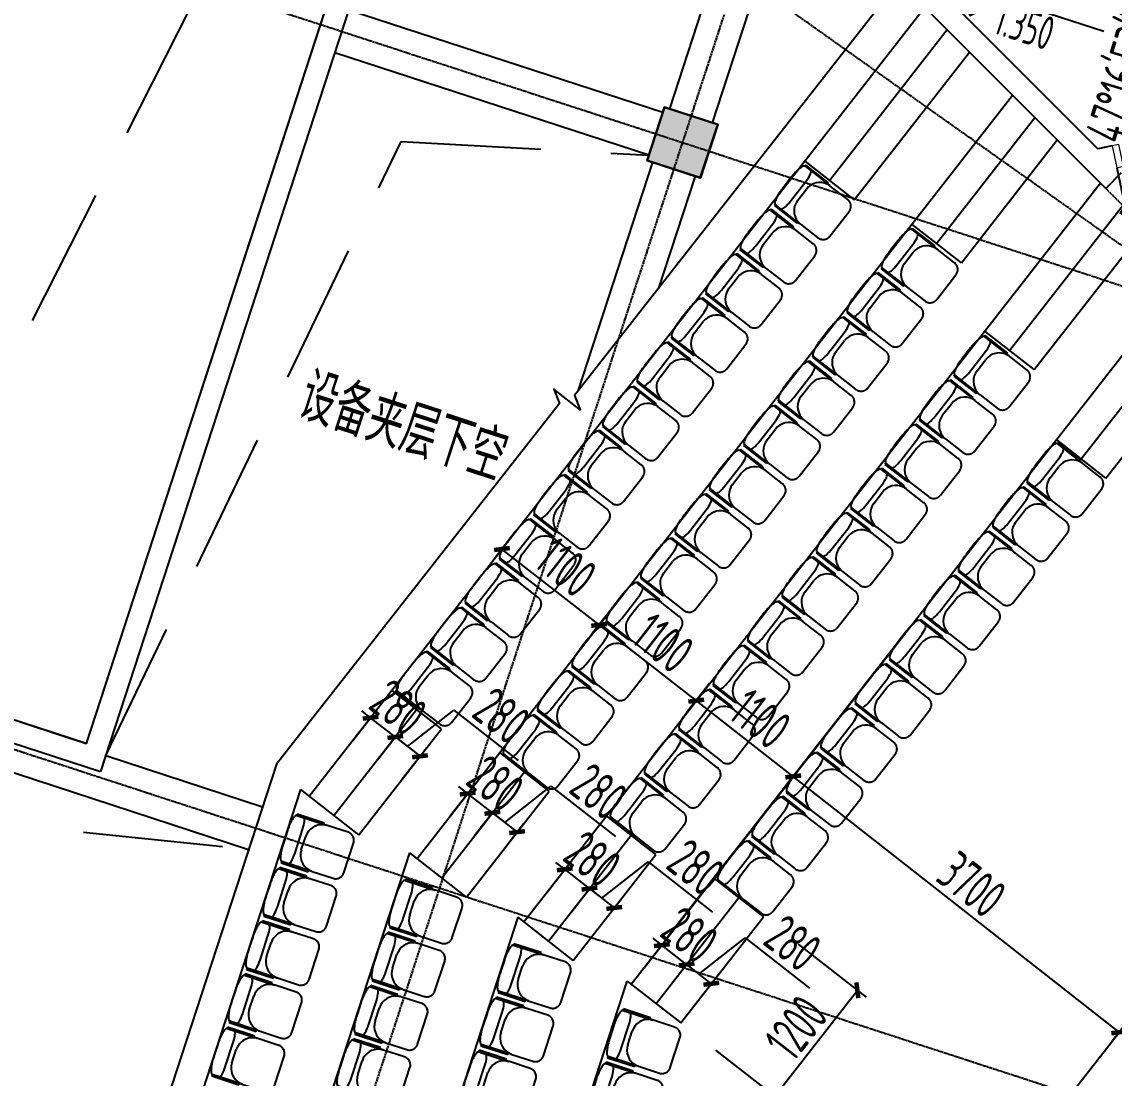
# Model space of a CAD drawing. Header units: millimetres. Extents: x 11639278 to 23698211, y -13072636 to -5537337.
# Drawn here: x 11849755 to 11859509, y -6335725 to -6326295 of the extents above; entities that cross this region are included whole.
import ezdxf
from ezdxf.enums import TextEntityAlignment as Align

# ---------------------------------------------------------------- set-up
doc = ezdxf.new("R2010")
doc.units = ezdxf.units.MM
doc.header["$LTSCALE"] = 10
for name, pattern in [('A2-RG-AXIS$0$CENTER', [2, 1.25, -0.25, 0.25, -0.25]), ('A2-RG-AXIS$0$DOTE', [2.42, 2, -0.2, 0.02, -0.2]), ('A2-RI-F1$0$HIDDEN', [0.375, 0.25, -0.125]), ('A2-RI-F1$0$HIDDEN2', [0.1875, 0.125, -0.0625])]:
    doc.linetypes.add(name, pattern=pattern)
for name, color, linetype in [('A2-RB-F1$0$$34$A-DIMS-100', 1, 'Continuous'), ('A2-RB-F1$0$A-DIMS-100', 1, 'Continuous'), ('A2-RD-F1（少）$0$A-FURN-FIXT', 9, 'Continuous'), ('A2-RD-F1（少）$0$A-STRS', 50, 'Continuous'), ('A2-RG-AXIS$0$A-GRID', 1, 'A2-RG-AXIS$0$CENTER'), ('A2-RI-F1$0$$0$A-STRS', 50, 'Continuous'), ('A2-RI-F1$0$A-BEAM-PLAN-C', 2, 'Continuous'), ('A2-RI-F1$0$A-SYMB', 4, 'Continuous'), ('A2-RI-F1$0$A-SYMB-AREA', 4, 'Continuous'), ('A2-RI-F1$0$A-SYMB-NAME', 4, 'Continuous'), ('A2-RI-F1$0$A-SYMB-VOID', 35, 'Continuous'), ('A2-RI-F1$0$A-WALL', 7, 'Continuous'), ('A2-RI-F1$0$an-flor-abov', 2, 'A2-RI-F1$0$HIDDEN2'), ('A2-RI-F1$0$an-flor-strs-trds', 1, 'Continuous'), ('A2-RS-F1$0$A-HATH-GRAY', 8, 'Continuous'), ('A2-RS-F1$0$A-WALL-CONC', 6, 'Continuous')]:
    doc.layers.add(name, color=color, linetype=linetype)
doc.layers.add('A2-RI-F1$0$A-GLAZ-CWMG', color=3, linetype='Continuous', lineweight=5)
doc.layers.add('A2-RI-F1$0$A-X-AREA', color=6, linetype='Continuous', plot=False)
doc.styles.add('A2-RB-F1$0$$0$XD2008', font='hzs.shx', dxfattribs={"width": 0.7, "bigfont": 'hztxt.shx'})
doc.styles.add('A2-RB-F1$0$XD2008', font='hzs.shx', dxfattribs={"width": 0.7, "bigfont": 'hztxt.shx'})
doc.styles.add('A2-RI-F1$0$ECADI', font='hzs.shx', dxfattribs={"width": 0.7, "bigfont": 'hztxt.shx'})
doc.styles.add('A2-RI-F1$0$XD2008', font='hzs.shx', dxfattribs={"width": 0.7, "bigfont": 'hztxt.shx'})
doc.dimstyles.new('A2-RB-F1$0$$0$XD100$0', dxfattribs={"dimscale": 100, "dimtxt": 3.5, "dimasz": 1, "dimexe": 1, "dimexo": 2, "dimgap": 0.5, "dimtad": 1, "dimdec": 0, "dimdsep": 46, "dimtxsty": 'A2-RB-F1$0$$0$XD2008', "dimblk1": 'A2-RB-F1$0$$20$_ArchTick', "dimblk2": 'A2-RB-F1$0$$20$_ArchTick', "dimsah": 1, "dimcen": 2.5, "dimclrt": 4, "dimaunit": 1, "dimadec": 0, "dimazin": 0, "dimtfac": 1, "dimtdec": 0, "dimtix": 1, "dimtmove": 2, "dimatfit": 3, "dimfxl": 0, "dimtolj": 1, "dimtzin": 0, "dimarcsym": 0})
doc.dimstyles.new('A2-RB-F1$0$XD100$0', dxfattribs={"dimscale": 100, "dimtxt": 3.5, "dimasz": 1, "dimexe": 1, "dimexo": 2, "dimgap": 0.5, "dimtad": 1, "dimdec": 0, "dimdsep": 46, "dimtxsty": 'A2-RB-F1$0$XD2008', "dimblk1": 'A2-RB-F1$0$_ArchTick', "dimblk2": 'A2-RB-F1$0$_ArchTick', "dimsah": 1, "dimcen": 2.5, "dimclrt": 4, "dimaunit": 1, "dimadec": 0, "dimazin": 0, "dimtfac": 1, "dimtdec": 0, "dimtix": 1, "dimtmove": 1, "dimatfit": 3, "dimfxl": 0, "dimtolj": 1, "dimtzin": 0, "dimarcsym": 0})

# ---------------------------------------------------------------- blocks, each defined once
blk = doc.blocks.new('A2-RG-AXIS')
at = {"layer": 'A2-RG-AXIS$0$A-GRID', "linetype": 'A2-RG-AXIS$0$DOTE'}
for p, q in [((11859362.3, -6315993.2), (11846201.5, -6356370.4)), ((11875313.6, -6339447.6), (11845488.2, -6318303.1)), ((11840967.2, -6322585.1), (11878927.9, -6334958.1)), ((11838798, -6329240.5), (11876758.7, -6341613.5))]:
    blk.add_line(p, q, dxfattribs=at)
blk = doc.blocks.new('A2-RB-F1$0$_ArchTick')
at = {"color": 0, "linetype": 'ByBlock', "const_width": 0.4}
blk.add_lwpolyline([(-0.5, -0.5), (0.5, 0.5)], dxfattribs=at)
blk = doc.blocks.new('*D1282')
at = {"layer": 'A2-RB-F1$0$A-DIMS-100', "color": 0, "lineweight": -2, "transparency": 16777216}
for p, q in [((11858736.3, -6324690.6), (11858439.7, -6325108.8)), ((11858497.6, -6325027.3), (11860985.5, -6326791.5)), ((11861224.3, -6326454.8), (11860927.7, -6326873.1))]:
    blk.add_line(p, q, dxfattribs=at)
at = {"layer": 'Defpoints', "color": 0, "transparency": 16777216}
for p in [(11858852, -6324527.5), (11861339.9, -6326291.7), (11860985.5, -6326791.5)]:
    blk.add_point(p, dxfattribs=at)
at = {"layer": 'A2-RB-F1$0$A-DIMS-100', "color": 0, "lineweight": -2, "transparency": 16777216, "xscale": 100, "yscale": 100, "zscale": 100}
for p, rotation in [((11858497.6, -6325027.3), 144.6591778155068), ((11860985.5, -6326791.5), 324.6591778155068)]:
    blk.add_blockref('A2-RB-F1$0$_ArchTick', p, dxfattribs=dict(at, rotation=rotation))
at = {"layer": 'A2-RB-F1$0$A-DIMS-100', "color": 4, "transparency": 16777216, "insert": (11859871.7, -6325725.9), "char_height": 350, "attachment_point": 5, "rotation": 324.65918, "style": 'A2-RB-F1$0$XD2008'}
blk.add_mtext('\\A1;3050', dxfattribs=at)
blk = doc.blocks.new('*D1345')
at = {"layer": 'A2-RB-F1$0$A-DIMS-100', "color": 0, "lineweight": -2, "transparency": 16777216}
for p, q in [((11852710.7, -6332709.8), (11852930.4, -6332428.2)), ((11852868.9, -6332507), (11852790.1, -6332445.5)), ((11853089.6, -6332679.3), (11852868.9, -6332507)), ((11852931.4, -6332882.1), (11853151.2, -6332600.5)), ((11853089.6, -6332679.3), (11853168.5, -6332740.8))]:
    blk.add_line(p, q, dxfattribs=at)
at = {"layer": 'Defpoints', "color": 0, "transparency": 16777216}
for p in [(11852868.9, -6332507), (11852587.6, -6332867.4), (11852808.3, -6333039.7)]:
    blk.add_point(p, dxfattribs=at)
at = {"layer": 'A2-RB-F1$0$A-DIMS-100', "color": 0, "lineweight": -2, "transparency": 16777216, "xscale": 100, "yscale": 100, "zscale": 100}
for p, rotation in [((11852868.9, -6332507), 322.0271681653163), ((11853089.6, -6332679.3), 142.0271681653163)]:
    blk.add_blockref('A2-RB-F1$0$_ArchTick', p, dxfattribs=dict(at, rotation=rotation))
at = {"layer": 'A2-RB-F1$0$A-DIMS-100', "color": 4, "transparency": 16777216, "insert": (11853117.7, -6332415.8), "char_height": 350, "attachment_point": 5, "rotation": 322.02717, "style": 'A2-RB-F1$0$XD2008'}
blk.add_mtext('\\A1;280', dxfattribs=at)
blk = doc.blocks.new('A2-RB-F1$0$$20$_ArchTick')
at = {"color": 0, "linetype": 'ByBlock', "const_width": 0.4}
blk.add_lwpolyline([(-0.5, -0.5), (0.5, 0.5)], dxfattribs=at)
blk = doc.blocks.new('*D857')
at = {"layer": 'A2-RB-F1$0$$34$A-DIMS-100', "color": 0, "lineweight": -2, "transparency": 16777216}
blk.add_arc((11853995.6, -6322370.9), 5110.4, 314.98435, 324.65918, dxfattribs=at)
at = {"layer": 'Defpoints', "color": 0, "transparency": 16777216}
for p in [(11846414.4, -6316995.1), (11856870.4, -6325247.3), (11857805.8, -6325776.6), (11858583, -6326960.9), (11876238.1, -6338143.4)]:
    blk.add_point(p, dxfattribs=at)
at = {"layer": 'A2-RB-F1$0$$34$A-DIMS-100', "color": 0, "lineweight": -2, "transparency": 16777216, "xscale": 100, "yscale": 100, "zscale": 100}
for p, rotation in [((11858164.2, -6325327), 54.65917628221432), ((11857608.2, -6325985.5), 224.984351834306)]:
    blk.add_blockref('A2-RB-F1$0$$20$_ArchTick', p, dxfattribs=dict(at, rotation=rotation))
at = {"layer": 'A2-RB-F1$0$$34$A-DIMS-100', "color": 4, "transparency": 16777216, "insert": (11857702.7, -6325501.3), "char_height": 350, "attachment_point": 5, "rotation": 49.82176, "style": 'A2-RB-F1$0$$0$XD2008'}
blk.add_mtext('\\A1;9°40\'29"', dxfattribs=at)
blk = doc.blocks.new('*D1125')
at = {"layer": 'A2-RB-F1$0$A-DIMS-100', "color": 0, "lineweight": -2, "transparency": 16777216}
for p, q in [((11853200, -6332765.4), (11853612.8, -6332441)), ((11853612.8, -6332441), (11854188.3, -6332890.1)), ((11852931.4, -6332882.1), (11853151.2, -6332600.5)), ((11853089.6, -6332679.3), (11853310.4, -6332851.6)), ((11853152.1, -6333054.3), (11853371.9, -6332772.8))]:
    blk.add_line(p, q, dxfattribs=at)
at = {"layer": 'Defpoints', "color": 0, "transparency": 16777216}
for p in [(11853310.4, -6332851.6), (11852808.3, -6333039.7), (11853029, -6333212)]:
    blk.add_point(p, dxfattribs=at)
at = {"layer": 'A2-RB-F1$0$A-DIMS-100', "color": 0, "lineweight": -2, "transparency": 16777216, "xscale": 100, "yscale": 100, "zscale": 100}
for p, rotation in [((11853089.6, -6332679.3), 142.0271681662836), ((11853310.4, -6332851.6), 322.0271681662836)]:
    blk.add_blockref('A2-RB-F1$0$_ArchTick', p, dxfattribs=dict(at, rotation=rotation))
at = {"layer": 'A2-RB-F1$0$A-DIMS-100', "color": 4, "transparency": 16777216, "insert": (11854039, -6332488.2), "char_height": 350, "attachment_point": 5, "rotation": 322.02717, "style": 'A2-RB-F1$0$XD2008'}
blk.add_mtext('\\A1;280', dxfattribs=at)
blk = doc.blocks.new('*D1126')
at = {"layer": 'A2-RB-F1$0$A-DIMS-100', "color": 0, "lineweight": -2, "transparency": 16777216}
for p, q in [((11853577.8, -6333386.6), (11853797.6, -6333105)), ((11853736, -6333183.8), (11853657.2, -6333122.3)), ((11853956.8, -6333356.1), (11853736, -6333183.8)), ((11853798.5, -6333558.9), (11854018.3, -6333277.3)), ((11853956.8, -6333356.1), (11854035.6, -6333417.7))]:
    blk.add_line(p, q, dxfattribs=at)
at = {"layer": 'Defpoints', "color": 0, "transparency": 16777216}
for p in [(11853736, -6333183.8), (11853454.7, -6333544.3), (11853675.5, -6333716.5)]:
    blk.add_point(p, dxfattribs=at)
at = {"layer": 'A2-RB-F1$0$A-DIMS-100', "color": 0, "lineweight": -2, "transparency": 16777216, "xscale": 100, "yscale": 100, "zscale": 100}
for p, rotation in [((11853736, -6333183.8), 322.0271681654482), ((11853956.8, -6333356.1), 142.0271681654481)]:
    blk.add_blockref('A2-RB-F1$0$_ArchTick', p, dxfattribs=dict(at, rotation=rotation))
at = {"layer": 'A2-RB-F1$0$A-DIMS-100', "color": 4, "transparency": 16777216, "insert": (11853984.8, -6333092.6), "char_height": 350, "attachment_point": 5, "rotation": 322.02717, "style": 'A2-RB-F1$0$XD2008'}
blk.add_mtext('\\A1;280', dxfattribs=at)
blk = doc.blocks.new('*D1127')
at = {"layer": 'A2-RB-F1$0$A-DIMS-100', "color": 0, "lineweight": -2, "transparency": 16777216}
for p, q in [((11854067.1, -6333442.3), (11854479.9, -6333117.8)), ((11854479.9, -6333117.8), (11855055.4, -6333567)), ((11853798.5, -6333558.9), (11854018.3, -6333277.3)), ((11853956.8, -6333356.1), (11854177.5, -6333528.4)), ((11854019.2, -6333731.2), (11854239, -6333449.6))]:
    blk.add_line(p, q, dxfattribs=at)
at = {"layer": 'Defpoints', "color": 0, "transparency": 16777216}
for p in [(11854177.5, -6333528.4), (11853675.5, -6333716.5), (11853896.2, -6333888.8)]:
    blk.add_point(p, dxfattribs=at)
at = {"layer": 'A2-RB-F1$0$A-DIMS-100', "color": 0, "lineweight": -2, "transparency": 16777216, "xscale": 100, "yscale": 100, "zscale": 100}
for p, rotation in [((11853956.8, -6333356.1), 142.0271681662177), ((11854177.5, -6333528.4), 322.0271681662177)]:
    blk.add_blockref('A2-RB-F1$0$_ArchTick', p, dxfattribs=dict(at, rotation=rotation))
at = {"layer": 'A2-RB-F1$0$A-DIMS-100', "color": 4, "transparency": 16777216, "insert": (11854906.1, -6333165), "char_height": 350, "attachment_point": 5, "rotation": 322.02717, "style": 'A2-RB-F1$0$XD2008'}
blk.add_mtext('\\A1;280', dxfattribs=at)
blk = doc.blocks.new('*D1128')
at = {"layer": 'A2-RB-F1$0$A-DIMS-100', "color": 0, "lineweight": -2, "transparency": 16777216}
for p, q in [((11854444.9, -6334063.4), (11854664.7, -6333781.8)), ((11854603.2, -6333860.7), (11854524.3, -6333799.1)), ((11854823.9, -6334032.9), (11854603.2, -6333860.7)), ((11854665.6, -6334235.7), (11854885.4, -6333954.1)), ((11854823.9, -6334032.9), (11854902.7, -6334094.5))]:
    blk.add_line(p, q, dxfattribs=at)
at = {"layer": 'Defpoints', "color": 0, "transparency": 16777216}
for p in [(11854603.2, -6333860.7), (11854321.9, -6334221.1), (11854542.6, -6334393.4)]:
    blk.add_point(p, dxfattribs=at)
at = {"layer": 'A2-RB-F1$0$A-DIMS-100', "color": 0, "lineweight": -2, "transparency": 16777216, "xscale": 100, "yscale": 100, "zscale": 100}
for p, rotation in [((11854603.2, -6333860.7), 322.0271681653639), ((11854823.9, -6334032.9), 142.0271681653639)]:
    blk.add_blockref('A2-RB-F1$0$_ArchTick', p, dxfattribs=dict(at, rotation=rotation))
at = {"layer": 'A2-RB-F1$0$A-DIMS-100', "color": 4, "transparency": 16777216, "insert": (11854852, -6333769.4), "char_height": 350, "attachment_point": 5, "rotation": 322.02717, "style": 'A2-RB-F1$0$XD2008'}
blk.add_mtext('\\A1;280', dxfattribs=at)
blk = doc.blocks.new('*D1129')
at = {"layer": 'A2-RB-F1$0$A-DIMS-100', "color": 0, "lineweight": -2, "transparency": 16777216}
for p, q in [((11854934.3, -6334119.1), (11855347.1, -6333794.6)), ((11855347.1, -6333794.6), (11855922.5, -6334243.8)), ((11854665.6, -6334235.7), (11854885.4, -6333954.1)), ((11854823.9, -6334032.9), (11855044.6, -6334205.2)), ((11854886.4, -6334408), (11855106.2, -6334126.4))]:
    blk.add_line(p, q, dxfattribs=at)
at = {"layer": 'Defpoints', "color": 0, "transparency": 16777216}
for p in [(11855044.6, -6334205.2), (11854542.6, -6334393.4), (11854763.3, -6334565.6)]:
    blk.add_point(p, dxfattribs=at)
at = {"layer": 'A2-RB-F1$0$A-DIMS-100', "color": 0, "lineweight": -2, "transparency": 16777216, "xscale": 100, "yscale": 100, "zscale": 100}
for p, rotation in [((11854823.9, -6334032.9), 142.0271681664522), ((11855044.6, -6334205.2), 322.0271681664522)]:
    blk.add_blockref('A2-RB-F1$0$_ArchTick', p, dxfattribs=dict(at, rotation=rotation))
at = {"layer": 'A2-RB-F1$0$A-DIMS-100', "color": 4, "transparency": 16777216, "insert": (11855773.2, -6333841.8), "char_height": 350, "attachment_point": 5, "rotation": 322.02717, "style": 'A2-RB-F1$0$XD2008'}
blk.add_mtext('\\A1;280', dxfattribs=at)
blk = doc.blocks.new('*D1130')
at = {"layer": 'A2-RB-F1$0$A-DIMS-100', "color": 0, "lineweight": -2, "transparency": 16777216}
for p, q in [((11855312.1, -6334740.2), (11855531.8, -6334458.6)), ((11855470.3, -6334537.5), (11855391.5, -6334475.9)), ((11855691, -6334709.8), (11855470.3, -6334537.5)), ((11855532.8, -6334912.5), (11855752.6, -6334630.9)), ((11855691, -6334709.8), (11855769.9, -6334771.3))]:
    blk.add_line(p, q, dxfattribs=at)
at = {"layer": 'Defpoints', "color": 0, "transparency": 16777216}
for p in [(11855470.3, -6334537.5), (11855189, -6334897.9), (11855409.7, -6335070.2)]:
    blk.add_point(p, dxfattribs=at)
at = {"layer": 'A2-RB-F1$0$A-DIMS-100', "color": 0, "lineweight": -2, "transparency": 16777216, "xscale": 100, "yscale": 100, "zscale": 100}
for p, rotation in [((11855470.3, -6334537.5), 322.0271681656827), ((11855691, -6334709.8), 142.0271681656827)]:
    blk.add_blockref('A2-RB-F1$0$_ArchTick', p, dxfattribs=dict(at, rotation=rotation))
at = {"layer": 'A2-RB-F1$0$A-DIMS-100', "color": 4, "transparency": 16777216, "insert": (11855719.1, -6334446.2), "char_height": 350, "attachment_point": 5, "rotation": 322.02717, "style": 'A2-RB-F1$0$XD2008'}
blk.add_mtext('\\A1;280', dxfattribs=at)
blk = doc.blocks.new('*D1131')
at = {"layer": 'A2-RB-F1$0$A-DIMS-100', "color": 0, "lineweight": -2, "transparency": 16777216}
for p, q in [((11855801.4, -6334795.9), (11856214.2, -6334471.4)), ((11856214.2, -6334471.4), (11856789.7, -6334920.6)), ((11855532.8, -6334912.5), (11855752.6, -6334630.9)), ((11855691, -6334709.8), (11855911.8, -6334882)), ((11855753.5, -6335084.8), (11855973.3, -6334803.2))]:
    blk.add_line(p, q, dxfattribs=at)
at = {"layer": 'Defpoints', "color": 0, "transparency": 16777216}
for p in [(11855911.8, -6334882), (11855409.7, -6335070.2), (11855630.4, -6335242.5)]:
    blk.add_point(p, dxfattribs=at)
at = {"layer": 'A2-RB-F1$0$A-DIMS-100', "color": 0, "lineweight": -2, "transparency": 16777216, "xscale": 100, "yscale": 100, "zscale": 100}
for p, rotation in [((11855691, -6334709.8), 142.0271681611025), ((11855911.8, -6334882), 322.0271681611025)]:
    blk.add_blockref('A2-RB-F1$0$_ArchTick', p, dxfattribs=dict(at, rotation=rotation))
at = {"layer": 'A2-RB-F1$0$A-DIMS-100', "color": 4, "transparency": 16777216, "insert": (11856640.4, -6334518.6), "char_height": 350, "attachment_point": 5, "rotation": 322.02717, "style": 'A2-RB-F1$0$XD2008'}
blk.add_mtext('\\A1;280', dxfattribs=at)
blk = doc.blocks.new('*D1061')
at = {"layer": 'A2-RB-F1$0$A-DIMS-100', "color": 0, "lineweight": -2, "transparency": 16777216}
for p, q in [((11856741, -6332906.2), (11856581.3, -6333109.7)), ((11859553.8, -6335315.3), (11856643, -6333031.1)), ((11859651.8, -6335190.4), (11859492.1, -6335393.9))]:
    blk.add_line(p, q, dxfattribs=at)
at = {"layer": 'Defpoints', "color": 0, "transparency": 16777216}
for p in [(11856864.5, -6332748.9), (11856643, -6333031.1), (11859775.2, -6335033.1)]:
    blk.add_point(p, dxfattribs=at)
at = {"layer": 'A2-RB-F1$0$A-DIMS-100', "color": 0, "lineweight": -2, "transparency": 16777216, "xscale": 100, "yscale": 100, "zscale": 100}
for p, rotation in [((11856643, -6333031.1), 141.8770456230546), ((11859553.8, -6335315.3), 321.8770456230546)]:
    blk.add_blockref('A2-RB-F1$0$_ArchTick', p, dxfattribs=dict(at, rotation=rotation))
at = {"layer": 'A2-RB-F1$0$A-DIMS-100', "color": 4, "transparency": 16777216, "insert": (11858237.3, -6333996.1), "char_height": 350, "attachment_point": 5, "rotation": 321.87705, "style": 'A2-RB-F1$0$XD2008'}
blk.add_mtext('\\A1;3700', dxfattribs=at)
blk = doc.blocks.new('*D1062')
at = {"layer": 'A2-RB-F1$0$A-DIMS-100', "color": 0, "lineweight": -2, "transparency": 16777216}
for p, q in [((11855895.4, -6332202.7), (11855715.2, -6332433.7)), ((11856643.8, -6333031.7), (11855776.7, -6332354.8)), ((11856762.6, -6332879.5), (11856582.3, -6333110.5))]:
    blk.add_line(p, q, dxfattribs=at)
at = {"layer": 'Defpoints', "color": 0, "transparency": 16777216}
for p in [(11856018.5, -6332045), (11855776.7, -6332354.8), (11856885.6, -6332721.8)]:
    blk.add_point(p, dxfattribs=at)
at = {"layer": 'A2-RB-F1$0$A-DIMS-100', "color": 0, "lineweight": -2, "transparency": 16777216, "xscale": 100, "yscale": 100, "zscale": 100}
for p, rotation in [((11855776.7, -6332354.8), 142.027168165362), ((11856643.8, -6333031.7), 322.027168165362)]:
    blk.add_blockref('A2-RB-F1$0$_ArchTick', p, dxfattribs=dict(at, rotation=rotation))
at = {"layer": 'A2-RB-F1$0$A-DIMS-100', "color": 4, "transparency": 16777216, "insert": (11856348.7, -6332515.9), "char_height": 350, "attachment_point": 5, "rotation": 322.02717, "style": 'A2-RB-F1$0$XD2008'}
blk.add_mtext('\\A1;1100', dxfattribs=at)
blk = doc.blocks.new('*D1063')
at = {"layer": 'A2-RB-F1$0$A-DIMS-100', "color": 0, "lineweight": -2, "transparency": 16777216}
for p, q in [((11855028.3, -6331525.9), (11854848, -6331756.9)), ((11855776.7, -6332354.8), (11854909.6, -6331678)), ((11855895.4, -6332202.7), (11855715.2, -6332433.7))]:
    blk.add_line(p, q, dxfattribs=at)
at = {"layer": 'Defpoints', "color": 0, "transparency": 16777216}
for p in [(11855151.4, -6331368.2), (11854909.6, -6331678), (11856018.5, -6332045)]:
    blk.add_point(p, dxfattribs=at)
at = {"layer": 'A2-RB-F1$0$A-DIMS-100', "color": 0, "lineweight": -2, "transparency": 16777216, "xscale": 100, "yscale": 100, "zscale": 100}
for p, rotation in [((11854909.6, -6331678), 142.027168165529), ((11855776.7, -6332354.8), 322.027168165529)]:
    blk.add_blockref('A2-RB-F1$0$_ArchTick', p, dxfattribs=dict(at, rotation=rotation))
at = {"layer": 'A2-RB-F1$0$A-DIMS-100', "color": 4, "transparency": 16777216, "insert": (11855481.6, -6331839.1), "char_height": 350, "attachment_point": 5, "rotation": 322.02717, "style": 'A2-RB-F1$0$XD2008'}
blk.add_mtext('\\A1;1100', dxfattribs=at)
blk = doc.blocks.new('*D1064')
at = {"layer": 'A2-RB-F1$0$A-DIMS-100', "color": 0, "lineweight": -2, "transparency": 16777216}
for p, q in [((11854161.2, -6330849.1), (11853980.9, -6331080)), ((11854909.6, -6331678), (11854042.4, -6331001.2)), ((11855028.3, -6331525.9), (11854848, -6331756.9))]:
    blk.add_line(p, q, dxfattribs=at)
at = {"layer": 'Defpoints', "color": 0, "transparency": 16777216}
for p in [(11854284.2, -6330691.4), (11854042.4, -6331001.2), (11855151.4, -6331368.2)]:
    blk.add_point(p, dxfattribs=at)
at = {"layer": 'A2-RB-F1$0$A-DIMS-100', "color": 0, "lineweight": -2, "transparency": 16777216, "xscale": 100, "yscale": 100, "zscale": 100}
for p, rotation in [((11854042.4, -6331001.2), 142.0271681654431), ((11854909.6, -6331678), 322.0271681654431)]:
    blk.add_blockref('A2-RB-F1$0$_ArchTick', p, dxfattribs=dict(at, rotation=rotation))
at = {"layer": 'A2-RB-F1$0$A-DIMS-100', "color": 4, "transparency": 16777216, "insert": (11854614.4, -6331162.2), "char_height": 350, "attachment_point": 5, "rotation": 322.02717, "style": 'A2-RB-F1$0$XD2008'}
blk.add_mtext('\\A1;1100', dxfattribs=at)
blk = doc.blocks.new('*D693')
at = {"layer": 'A2-RB-F1$0$A-DIMS-100', "color": 0, "lineweight": -2, "transparency": 16777216}
for p, q in [((11856687.9, -6334528.4), (11857294.6, -6335001.9)), ((11856477.4, -6335886.4), (11857215.8, -6334940.4)), ((11855949.5, -6335474.3), (11856556.3, -6335947.9))]:
    blk.add_line(p, q, dxfattribs=at)
at = {"layer": 'Defpoints', "color": 0, "transparency": 16777216}
for p in [(11856530.2, -6334405.3), (11857215.8, -6334940.4), (11855791.8, -6335351.3)]:
    blk.add_point(p, dxfattribs=at)
at = {"layer": 'A2-RB-F1$0$A-DIMS-100', "color": 0, "lineweight": -2, "transparency": 16777216, "xscale": 100, "yscale": 100, "zscale": 100}
for p, rotation in [((11857215.8, -6334940.4), 52.02716816552831), ((11856477.4, -6335886.4), 232.0271681655283)]:
    blk.add_blockref('A2-RB-F1$0$_ArchTick', p, dxfattribs=dict(at, rotation=rotation))
at = {"layer": 'A2-RB-F1$0$A-DIMS-100', "color": 4, "transparency": 16777216, "insert": (11856669.2, -6335275), "char_height": 350, "attachment_point": 5, "rotation": 52.02717, "style": 'A2-RB-F1$0$XD2008'}
blk.add_mtext('\\A1;1200', dxfattribs=at)
blk = doc.blocks.new('*D784')
at = {"layer": 'A2-RB-F1$0$A-DIMS-100', "color": 0, "lineweight": -2, "transparency": 16777216}
for p, q in [((11860699.6, -6327350.5), (11860796, -6327806)), ((11859532.4, -6327597.4), (11859628.8, -6328052.9)), ((11859608.1, -6327955.1), (11860775.3, -6327708.1))]:
    blk.add_line(p, q, dxfattribs=at)
at = {"layer": 'Defpoints', "color": 0, "transparency": 16777216}
for p in [(11860658.2, -6327154.8), (11859491, -6327401.8), (11860775.3, -6327708.1)]:
    blk.add_point(p, dxfattribs=at)
at = {"layer": 'A2-RB-F1$0$A-DIMS-100', "color": 0, "lineweight": -2, "transparency": 16777216, "xscale": 100, "yscale": 100, "zscale": 100}
for p, rotation in [((11860775.3, -6327708.1), 11.94704970115374), ((11859608.1, -6327955.1), 191.9470497011538)]:
    blk.add_blockref('A2-RB-F1$0$_ArchTick', p, dxfattribs=dict(at, rotation=rotation))
at = {"layer": 'A2-RB-F1$0$A-DIMS-100', "color": 4, "transparency": 16777216, "insert": (11860145.1, -6327611.5), "char_height": 350, "attachment_point": 5, "rotation": 11.94705, "style": 'A2-RB-F1$0$XD2008'}
blk.add_mtext('\\A1;1200', dxfattribs=at)
blk = doc.blocks.new('*D806')
at = {"layer": 'A2-RB-F1$0$$34$A-DIMS-100', "color": 0, "lineweight": -2, "transparency": 16777216}
blk.add_arc((11860721.6, -6327141.4), 905.5, 144.66558, 191.94705, dxfattribs=at)
at = {"layer": 'Defpoints', "color": 0, "transparency": 16777216}
for p in [(11846413.5, -6316997.8), (11859818.1, -6327081.2), (11860599.5, -6327167.2), (11859549.7, -6327389.3), (11876238.4, -6338141.9)]:
    blk.add_point(p, dxfattribs=at)
at = {"layer": 'A2-RB-F1$0$$34$A-DIMS-100', "color": 0, "lineweight": -2, "transparency": 16777216, "xscale": 100, "yscale": 100, "zscale": 100}
for p, rotation in [((11859982.9, -6326617.7), 54.66557619212882), ((11859835.7, -6327328.8), 281.9470509252889)]:
    blk.add_blockref('A2-RB-F1$0$$20$_ArchTick', p, dxfattribs=dict(at, rotation=rotation))
at = {"layer": 'A2-RB-F1$0$$34$A-DIMS-100', "color": 4, "transparency": 16777216, "insert": (11859581.9, -6326796.5), "char_height": 350, "attachment_point": 5, "rotation": 73.16263, "style": 'A2-RB-F1$0$$0$XD2008'}
blk.add_mtext('\\A1;47°16\'53"', dxfattribs=at)
blk = doc.blocks.new('A2-RS-F1')
at = {"layer": 'A2-RS-F1$0$A-HATH-GRAY', "ltscale": 3}
h = blk.add_hatch(color=256, dxfattribs=at)
h.paths.add_polyline_path([(11844906.6, -6323395.9), (11843860.7, -6323055), (11843581.8, -6323910.6), (11844627.7, -6324251.5)], flags=17)
h.paths.add_polyline_path([(11860882.6, -6343275.4), (11862023.5, -6343647.3), (11861713.6, -6344598), (11860572.7, -6344226.1)])
h.paths.add_polyline_path([(11865221.2, -6329964.4), (11866362.1, -6330336.3), (11866052.2, -6331287.1), (11864911.3, -6330915.2)])
h.paths.add_polyline_path([(11863051.9, -6336620), (11864192.8, -6336991.9), (11863882.9, -6337942.6), (11862742, -6337570.7)])
edge = h.paths.add_edge_path()
edge.add_arc((11859128.8, -6350592.2), 550, 0, 360)
edge = h.paths.add_edge_path()
edge.add_arc((11856959.4, -6357247.7), 450, 0, 360)
edge = h.paths.add_edge_path()
edge.add_arc((11853166.7, -6357589.2), 450, 0, 360)
edge = h.paths.add_edge_path()
edge.add_arc((11867805.9, -6323970.6), 450, 0, 360)
h.paths.add_polyline_path([(11846030, -6316399.5), (11847075.8, -6316740.4), (11846796.9, -6317596.1), (11845751.1, -6317255.2)])
h.paths.add_polyline_path([(11843860.7, -6323054.9), (11844906.6, -6323395.8), (11844627.7, -6324251.5), (11843581.8, -6323910.6)])
h.paths.add_polyline_path([(11855493.2, -6327056.8), (11855968.6, -6327211.7), (11855813.7, -6327687.1), (11855338.3, -6327532.2)])
h.paths.add_polyline_path([(11855338.2, -6327532.2), (11855813.6, -6327687.2), (11855968.6, -6327211.8), (11855493.2, -6327056.8)])
h.paths.add_polyline_path([(11848985.4, -6347023), (11849460.8, -6347177.9), (11849305.8, -6347653.3), (11848830.5, -6347498.4)])
h.paths.add_polyline_path([(11848830.4, -6347498.4), (11849305.8, -6347653.4), (11849460.7, -6347178), (11848985.4, -6347023)])
h.paths.add_polyline_path([(11841691.5, -6329710.3), (11842737.3, -6330051.2), (11842458.4, -6330906.9), (11841412.5, -6330566)])
edge = h.paths.add_edge_path()
edge.add_arc((11835567, -6350274.8), 550, 0, 360)
h.paths.add_polyline_path([(11837074, -6343876.8), (11838119.8, -6344217.7), (11838398.7, -6343362), (11837352.9, -6343021.1)])
h.paths.add_polyline_path([(11839243.3, -6337221.4), (11840289.1, -6337562.3), (11840568, -6336706.6), (11839522.2, -6336365.7)])
h.paths.add_polyline_path([(11843581.8, -6323910.7), (11844627.7, -6324251.6), (11844906.6, -6323395.9), (11843860.7, -6323055)])
edge = h.paths.add_edge_path()
edge.add_arc((11839855.8, -6353250.4), 450, 0, 360)
edge = h.paths.add_edge_path()
edge.add_arc((11857822.8, -6320716.7), 450, 0, 360)
edge = h.paths.add_edge_path()
edge.add_arc((11856666.2, -6324264.9), 500, 0, 360)
h.paths.add_polyline_path([(11855338.3, -6327532.3), (11855813.7, -6327687.2), (11855968.6, -6327211.8), (11855493.2, -6327056.9)])
h.paths.add_polyline_path([(11848830.3, -6347498.4), (11849305.7, -6347653.3), (11849460.6, -6347177.9), (11848985.2, -6347023)])
edge = h.paths.add_edge_path()
edge.add_arc((11848133.1, -6350444.1), 500, 0, 360)
edge = h.paths.add_edge_path()
edge.add_arc((11846511.2, -6355419.9), 450, 0, 360)
edge = h.paths.add_edge_path()
edge.add_arc((11865992.2, -6360191.7), 450, 0, 360)
edge = h.paths.add_edge_path()
edge.add_arc((11868161.4, -6353536.3), 450, 0, 360)
edge = h.paths.add_edge_path()
edge.add_arc((11870330.7, -6346880.9), 450, 0, 360)
edge = h.paths.add_edge_path()
edge.add_arc((11872500, -6340225.5), 450, 0, 360)
edge = h.paths.add_edge_path()
edge.add_arc((11874669.3, -6333570.1), 450, 0, 360)
edge = h.paths.add_edge_path()
edge.add_arc((11876838.5, -6326914.7), 450, 0, 360)
at = {"layer": 'A2-RS-F1$0$A-WALL-CONC'}
for points in [[(11855338.2, -6327532.2), (11855813.6, -6327687.2), (11855968.6, -6327211.8), (11855493.2, -6327056.8)], [(11855338.3, -6327532.3), (11855813.7, -6327687.2), (11855968.6, -6327211.8), (11855493.2, -6327056.9)]]:
    blk.add_lwpolyline(points, close=True, dxfattribs=at)
at = {"layer": 'A2-RS-F1$0$A-WALL-CONC', "ltscale": 3}
blk.add_lwpolyline([(11855493.2, -6327056.8), (11855968.6, -6327211.7), (11855813.7, -6327687.1), (11855338.3, -6327532.2)], close=True, dxfattribs=at)
blk = doc.blocks.new('A2-RI-F1$0$Rectangular Mullion - 60mm x 200mm-3474230-Documents - Level 1')
at = {"layer": 'A2-RI-F1$0$A-GLAZ-CWMG', "lineweight": 13}
for p, q in [((-60, 100), (0, 100)), ((-60, -100), (-60, 100)), ((0, 100), (0, -100)), ((0, -100), (-60, -100))]:
    blk.add_line(p, q, dxfattribs=at)
blk = doc.blocks.new('A2-RI-F1$0$5erhfh')
at = {"layer": 'A2-RI-F1$0$A-SYMB-AREA', "style": 'A2-RI-F1$0$ECADI', "width": 0.7}
blk.add_attdef('340M2', text='', height=2.5, dxfattribs=at).set_placement((0, 1.25), align=Align.MIDDLE_LEFT)
at = {"layer": 'A2-RI-F1$0$A-SYMB-NAME', "style": 'A2-RI-F1$0$ECADI', "width": 0.7}
blk.add_attdef('CHINESENAME', (-12.292, 3.087), '', height=4.5, dxfattribs=at)
blk = doc.blocks.new('A2-RI-F1$0$ECADI-TAG-HGHT（国标）')
at = {"color": 1}
blk.add_line((-2.121, 2.121), (11.768, 2.121), dxfattribs=at)
at = {"color": 1, "const_width": 0.5}
blk.add_lwpolyline([(-2.121, 2.121), (0, 0), (2.121, 2.121)], dxfattribs=at)
at = {"color": 1}
blk.add_point((-1.481, 4.6), dxfattribs=at)
at = {"style": 'A2-RI-F1$0$XD2008', "width": 0.7}
blk.add_attdef('FL', text='', height=3, dxfattribs=at).set_placement((-2.689, 2.967), align=Align.RIGHT)
for tag, p in [('F.F.L.', (2.284, 2.967)), ('T.O.S.', (2.284, -1.104))]:
    blk.add_attdef(tag, p, '', height=3, dxfattribs=at)
blk = doc.blocks.new('A2-RI-F1')
at = {"layer": 'A2-RI-F1$0$$0$A-STRS', "linetype": 'Continuous'}
blk.add_line((11857684.9, -6331700.1), (11855521.4, -6334465.7), dxfattribs=at)
at = {"layer": 'A2-RI-F1$0$A-BEAM-PLAN-C'}
for p, q in [((11855540.8, -6327072.3), (11856323.8, -6324670)), ((11855921.1, -6327196.3), (11856641.1, -6324987.4)), ((11855477.7, -6327104.4), (11852673, -6326190.2)), ((11855353.8, -6327484.7), (11852549, -6326570.5)), ((11855385.8, -6327547.8), (11854719.8, -6329591.1)), ((11855766.1, -6327671.8), (11855440.1, -6328671.9)), ((11847907.6, -6332420.1), (11851779.8, -6333682.2)), ((11850503.7, -6332845.5), (11851903.7, -6333301.9))]:
    blk.add_line(p, q, dxfattribs=at)
at = {"layer": 'A2-RI-F1$0$A-SYMB-VOID', "linetype": 'A2-RI-F1$0$HIDDEN', "ltscale": 500}
for points in [[(11842737.3, -6330051.2), (11849005.3, -6330633.5), (11854667.6, -6319425.3)], [(11850503.7, -6332845.5), (11853142, -6327364), (11855353.7, -6327484.7)], [(11845862.3, -6338695.2), (11848439.5, -6333337.5), (11851779.8, -6333682.2)]]:
    blk.add_lwpolyline(points, dxfattribs=at)
at = {"layer": 'A2-RI-F1$0$A-WALL'}
for p, q in [((11854667.6, -6319425.3), (11850329, -6332736)), ((11853944.5, -6322289.3), (11850457.2, -6332988.2)), ((11859491, -6327401.8), (11859363.8, -6327428.7)), ((11847334.1, -6331759.9), (11850329, -6332736)), ((11847985.1, -6332182.4), (11850457.2, -6332988.2))]:
    blk.add_line(p, q, dxfattribs=at)
at = {"layer": 'A2-RI-F1$0$A-WALL', "lineweight": 25}
for p, q in [((11853944.5, -6322289.3), (11859434.4, -6327782.3)), ((11857000.4, -6325064), (11859363.8, -6327428.7)), ((11859434.4, -6327782.3), (11859575.8, -6327640.9))]:
    blk.add_line(p, q, dxfattribs=at)
at = {"layer": 'A2-RI-F1$0$A-X-AREA'}
blk.add_lwpolyline([(11847013.9, -6316930.6), (11854667.6, -6319425.3), (11850329, -6332736), (11846906.3, -6331620.4), (11846953.9, -6331474.2), (11846792.3, -6331421.5), (11846822.2, -6331330), (11847271.5, -6329951.1), (11843297.3, -6328655.9), (11846411.7, -6319100.8), (11845461, -6318790.9), (11845476.5, -6318743.3), (11850401.4, -6320348.7), (11850850.8, -6318970.1), (11845925.8, -6317364.7), (11846158.2, -6316651.7), (11847013.9, -6316930.6)], dxfattribs=at)
at = {"layer": 'A2-RI-F1$0$an-flor-abov', "ltscale": 2}
blk.add_line((11859434.5, -6327782.1), (11861155.3, -6329504.2), dxfattribs=at)
at = {"layer": 'A2-RI-F1$0$an-flor-strs-trds'}
blk.add_lwpolyline([(11857710.6, -6325774.6), (11854689.4, -6329629.9), (11854741, -6329758.5), (11854505, -6329573.2), (11854556.6, -6329701.8), (11852027.8, -6332921), (11850778.5, -6336753.9), (11850871, -6336857), (11850585.9, -6336763.7), (11850678.4, -6336866.9), (11849463.9, -6340578.2), (11849594.2, -6344802.2), (11849476.4, -6344875.1), (11849776.3, -6344865.9), (11849658.4, -6344938.8), (11849804.2, -6349850.7)], dxfattribs=at)
blk.add_blockref('A2-RS-F1', (0, 0))
ref = blk.add_blockref('A2-RI-F1$0$5erhfh', (11853268.3, -6330501.3), dxfattribs=dict(xscale=100.0000000002661, yscale=100.0000000002661, zscale=100.0000000002661, rotation=341.9467459264774))
ref.add_attrib('CHINESENAME', '设备夹层下空', (11852195.4, -6329826.8), dxfattribs={"layer": 'A2-RI-F1$0$A-SYMB-NAME', "height": 450, "rotation": 341.94675, "style": 'A2-RI-F1$0$ECADI', "width": 0.7})
at = {"layer": 'A2-RI-F1$0$A-GLAZ-CWMG', "extrusion": (0, 0, -1), "rotation": 348.0529490580543}
blk.add_blockref('A2-RI-F1$0$Rectangular Mullion - 60mm x 200mm-3474230-Documents - Level 1', (-11859511.7, -6327499.6), dxfattribs=at)
at = {"layer": 'A2-RI-F1$0$A-SYMB', "xscale": 99.999999999679, "yscale": 99.999999999679, "zscale": 99.999999999679, "rotation": 341.9467459266484}
blk.add_blockref('A2-RI-F1$0$ECADI-TAG-HGHT（国标）', (11858230.8, -6326216.8), dxfattribs=at).add_auto_attribs({'F.F.L.': '1.400', 'T.O.S.': '1.350'})
blk = doc.blocks.new('A2-RD-F1（少）$0$M_Seating-Auditorium - 457 x 610mm-3353913-Documents - Level 1')
at = {"layer": 'A2-RD-F1（少）$0$A-FURN-FIXT'}
for p, q in [((300.4, 494.7), (21, 494.7)), ((-55.2, 418.8), (-55.2, 222.2)), ((376.6, 222.2), (376.6, 418.8)), ((-55.2, -64.1), (-55.2, 215.3)), ((376.6, 215.3), (376.6, -64.1)), ((-51.7, 189.9), (-67.9, 189.9)), ((-67.9, 189.9), (-67.9, -64.9)), ((389.3, 189.9), (373.1, 189.9)), ((389.3, -64.7), (389.3, 189.9)), ((275, 24.9), (46.4, 24.9)), ((224.2, 70.3), (97.2, 70.3)), ((-67.9, -64.9), (-55.1, -64.9)), ((376.6, -64.7), (389.3, -64.7)), ((97.2, -101.1), (197.2, -101.1)), ((197.2, -101.1), (224.2, -100.7))]:
    blk.add_line(p, q, dxfattribs=at)
for centre, major_axis, ratio, start_param, end_param in [((97.2, 222.2), (-152.4, 0), 0.996195, 0.209748, 1.570796), ((224.2, 222.2), (152.4, 0), 0.996195, 4.712389, 6.067787), ((46.4, 0.9), (101.6, 0), 0.236052, 1.570796, 3.141593), ((275, 0.9), (101.6, 0), 0.236052, 0, 1.570796)]:
    blk.add_ellipse(centre, major_axis=major_axis, ratio=ratio, start_param=start_param, end_param=end_param, dxfattribs=at)
for points, knots in [([(21, 494.7), (15.2, 494.7), (6.8, 493.7), (-4.2, 490.6), (-14.7, 486.2), (-26.9, 478.6), (-36.5, 469), (-42.4, 461), (-45.8, 455.5), (-48.6, 449.8), (-51, 443.9), (-52.9, 437.7), (-54.6, 429.5), (-55.2, 423.1), (-55.2, 418.8)], [0, 0, 0, 0, 0.142857, 0.214286, 0.285714, 0.428571, 0.571429, 0.625, 0.678571, 0.732143, 0.785714, 0.839286, 0.892857, 1, 1, 1, 1]), ([(376.6, 418.8), (376.6, 424.5), (375.7, 432.9), (372.5, 443.9), (368.1, 454.4), (360.5, 466.5), (350.9, 476.1), (342.8, 481.9), (337.3, 485.3), (331.6, 488.1), (325.6, 490.5), (319.5, 492.4), (311.2, 494.1), (304.8, 494.7), (300.4, 494.7)], [0, 0, 0, 0, 0.142857, 0.214286, 0.285714, 0.428571, 0.571429, 0.625, 0.678571, 0.732143, 0.785714, 0.839286, 0.892857, 1, 1, 1, 1]), ([(224.2, -100.7), (232.2, -100.7), (248.1, -100.4), (271.5, -99.1), (293.7, -96.9), (321, -93), (349.5, -86.3), (367.8, -77.8), (375.3, -70.4), (376.6, -66.6), (376.6, -64.7)], [0, 0, 0, 0, 0.1, 0.2, 0.3, 0.4, 0.6, 0.8, 0.9, 1, 1, 1, 1])]:
    blk.add_open_spline(points, degree=3, knots=knots, dxfattribs=at)
for points in [[(-55.2, 222.2), (-55.2, 216.7), (-54.6, 205.9), (-52.8, 195.2), (-51.7, 189.9)], [(373.1, 189.9), (374.3, 195.2), (376, 205.9), (376.6, 216.7), (376.6, 222.2)], [(-55.1, -64.9), (-55.1, -66.8), (-53.9, -70.5), (-48.3, -76.1), (-39.1, -81.4), (-26.5, -86.3), (-10.9, -90.6), (7.3, -94.3), (27.8, -97.3), (50, -99.5), (73.3, -100.8), (89.2, -101.1), (97.2, -101.1)]]:
    blk.add_open_spline(points, degree=3, dxfattribs=at)
blk = doc.blocks.new('A2-RD-F1（少）')
at = {"layer": 'A2-RD-F1（少）$0$A-STRS', "linetype": 'Continuous'}
for p, q in [((11852321.5, -6333208.4), (11857818.6, -6326165.6)), ((11856967.1, -6327711.5), (11858018, -6326365.1)), ((11857187.9, -6327883.7), (11858217.4, -6326564.7)), ((11853283.6, -6333763.5), (11858602.1, -6326949.5)), ((11857923.9, -6328273.5), (11858801.5, -6327149.1)), ((11858144.6, -6328445.8), (11859001, -6327348.6)), ((11858795.1, -6329400.2), (11860334.6, -6327427.7)), ((11856746.4, -6327539.2), (11857187.9, -6327883.7)), ((11858574.4, -6329227.9), (11859909.2, -6327517.7)), ((11854238.4, -6334328), (11859385.6, -6327733.5)), ((11855197.3, -6334887.2), (11860780.7, -6327733.8)), ((11858144.6, -6328445.8), (11857703.1, -6328101.2)), ((11859213.3, -6330197), (11860856.5, -6328091.8)), ((11859434, -6330369.3), (11860932.2, -6328449.8)), ((11858795.1, -6329400.2), (11858353.6, -6329055.6)), ((11859434, -6330369.3), (11858992.6, -6330024.7)), ((11853501.3, -6332607), (11853059.8, -6332262.4)), ((11852542.2, -6333380.7), (11853280.5, -6332434.7)), ((11852762.9, -6333553), (11853501.3, -6332607)), ((11854462.9, -6333162.8), (11854021.9, -6332817.6)), ((11853504.1, -6333936.1), (11854242.4, -6332990.2)), ((11849796.9, -6340662.4), (11852245.7, -6333149.3)), ((11852762.9, -6333553), (11852245.7, -6333149.3)), ((11853724.5, -6334108.7), (11854462.9, -6333162.8)), ((11855417.3, -6333727.8), (11854976.7, -6333382.1)), ((11854458.7, -6334500.9), (11855197, -6333555)), ((11850915.3, -6340780.5), (11853219, -6333713)), ((11853724.5, -6334108.7), (11853219, -6333713)), ((11854678.9, -6334673.7), (11855417.3, -6333727.8)), ((11855935.7, -6333941.3), (11856377.1, -6334285.8)), ((11860599.1, -6333979.9), (11858435.6, -6336745.5)), ((11855418, -6335059.5), (11856156.4, -6334113.5)), ((11852037.7, -6340886.5), (11854188.3, -6334288.7)), ((11854678.9, -6334673.7), (11854188.3, -6334288.7)), ((11855638.8, -6335231.8), (11856377.1, -6334285.8)), ((11853158, -6340999.1), (11855159.7, -6334857.9)), ((11855159.7, -6334857.9), (11855638.8, -6335231.8))]:
    blk.add_line(p, q, dxfattribs=at)
at = {"layer": 'A2-RD-F1（少）$0$A-FURN-FIXT'}
for p, rotation in [((11856765.3, -6327667.9), 232.0271681720519), ((11856458.2, -6328062.4), 232.0271681720519), ((11857718.9, -6328232.4), 232.0271681720519), ((11856151, -6328457), 232.0271681720519), ((11857411.8, -6328626.9), 232.0271681720519), ((11855843.9, -6328851.5), 232.0271681720519), ((11857104.7, -6329021.4), 232.0271681720519), ((11855536.7, -6329246.1), 232.0271681720429), ((11858366.8, -6329189.8), 232.0271681720519), ((11856797.5, -6329416), 232.0271681720519), ((11855229.6, -6329640.6), 232.0271681720336), ((11858059.7, -6329584.4), 232.0271681720519), ((11856490.4, -6329810.5), 232.0271681720417), ((11854922.5, -6330035.1), 232.0271681720336), ((11857752.5, -6329978.9), 232.0271681720519), ((11859019.5, -6330145), 232.0271681720519), ((11856183.2, -6330205.1), 232.0271681720336), ((11854615.3, -6330429.7), 232.0271681720336), ((11857445.4, -6330373.5), 232.0271681720429), ((11858712.3, -6330539.5), 232.0271681720519), ((11855876.1, -6330599.6), 232.0271681720336), ((11854308.2, -6330824.2), 232.0271681720336), ((11857138.2, -6330768), 232.0271681720336), ((11855569, -6330994.2), 232.0271681720336), ((11858405.2, -6330934.1), 232.0271681720417), ((11854001, -6331218.8), 232.0271681720336), ((11856831.1, -6331162.6), 232.0271681720336), ((11855261.8, -6331388.7), 232.0271681720336), ((11858098.1, -6331328.6), 232.0271681720336), ((11853693.9, -6331613.3), 232.0271681720336), ((11856524, -6331557.1), 232.0271681720336), ((11854954.7, -6331783.2), 232.0271681720336), ((11857790.9, -6331723.2), 232.0271681720336), ((11856216.8, -6331951.7), 232.0271681720377), ((11853386.8, -6332007.9), 232.0271681720336), ((11854647.5, -6332177.8), 232.0271681720336), ((11857483.8, -6332117.7), 232.0271681720336), ((11855909.7, -6332346.2), 232.0271681720377), ((11854340.4, -6332572.3), 232.0271681720336), ((11857176.6, -6332512.2), 232.0271681720377), ((11855602.5, -6332740.7), 232.0271681720377), ((11856869.5, -6332906.8), 232.0271681720377), ((11855295.4, -6333135.3), 232.0271681720377), ((11856562.4, -6333301.3), 232.0271681720377), ((11852253.3, -6333453), 251.946748009793), ((11856255.2, -6333695.9), 232.0271681720377), ((11852098.4, -6333928.4), 251.946748009793), ((11853221.7, -6334031.6), 251.946748009793), ((11851943.4, -6334403.8), 251.946748009793), ((11853066.8, -6334507), 251.946748009793), ((11854190.1, -6334610.2), 251.946748009793), ((11851788.5, -6334879.2), 251.946748009793), ((11852911.8, -6334982.4), 251.946748009793), ((11854035.1, -6335085.6), 251.946748009793), ((11855168.2, -6335192), 251.946748009793), ((11851633.5, -6335354.6), 251.946748009793), ((11852756.9, -6335457.8), 251.946748009793), ((11853880.2, -6335561), 251.946748009793), ((11855013.3, -6335667.4), 251.946748009793)]:
    blk.add_blockref('A2-RD-F1（少）$0$M_Seating-Auditorium - 457 x 610mm-3353913-Documents - Level 1', p, dxfattribs=dict(at, rotation=rotation))
blk = doc.blocks.new('A2-RB-F1')
at = {"layer": 'A2-RB-F1$0$$34$A-DIMS-100'}
dim = blk.add_angular_dim_2l(base=(11859818.0904, -6327081.1694), line1=((11859549.7085, -6327389.3411), (11860599.5324, -6327167.208)), line2=((11876238.3543, -6338141.9015), (11846413.5362, -6316997.8396)), dimstyle='A2-RB-F1$0$$0$XD100$0', override={"dimadec": 4}, dxfattribs=at)
dim.commit()
dim.dimension.update_dxf_attribs({"geometry": '*D806', "text_midpoint": (11859581.9068, -6326796.5), "dimtype": 130})
dim = blk.add_angular_dim_2l(base=(11857805.7924, -6325776.5515), line1=((11856870.4171, -6325247.3472), (11858582.9851, -6326960.8509)), line2=((11846414.4359, -6316995.0793), (11876238.1344, -6338143.3535)), dimstyle='A2-RB-F1$0$$0$XD100$0', override={"dimadec": 4}, dxfattribs=at)
dim.commit()
dim.dimension.update_dxf_attribs({"geometry": '*D857', "text_midpoint": (11857702.7372, -6325501.3186)})
at = {"layer": 'A2-RB-F1$0$A-DIMS-100'}
for p1, p2, distance, picture, middle in [((11858852, -6324527.5), (11861339.9, -6326291.7), -612.7, '*D1282', (11859871.7, -6325725.9)), ((11855151.4, -6331368.2), (11854284.2, -6330691.4), 393, '*D1064', (11854614.4, -6331162.2)), ((11856018.5, -6332045), (11855151.4, -6331368.2), 393, '*D1063', (11855481.6, -6331839.1)), ((11852808.3, -6333039.7), (11852587.6, -6332867.4), -457.2, '*D1345', (11853117.7, -6332415.8)), ((11856885.6, -6332721.8), (11856018.5, -6332045), 393, '*D1062', (11856348.7, -6332515.9)), ((11853675.5, -6333716.5), (11853454.7, -6333544.3), -457.2, '*D1126', (11853984.8, -6333092.6)), ((11859775.2, -6335033.1), (11856864.5, -6332748.9), 358.7, '*D1061', (11858237.3, -6333996.1)), ((11854542.6, -6334393.4), (11854321.9, -6334221.1), -457.2, '*D1128', (11854852, -6333769.4)), ((11855409.7, -6335070.2), (11855189, -6334897.9), -457.2, '*D1130', (11855719.1, -6334446.2)), ((11855791.8, -6335351.3), (11856530.2, -6334405.3), -869.7, '*D693', (11856669.2, -6335275))]:
    dim = blk.add_aligned_dim(p1=p1, p2=p2, distance=distance, dimstyle='A2-RB-F1$0$XD100$0', dxfattribs=at)
    dim.commit()
    dim.dimension.update_dxf_attribs({"geometry": picture, "text_midpoint": middle})
dim = blk.add_aligned_dim(p1=(11859491, -6327401.8), p2=(11860658.2, -6327154.8), distance=-565.6, text='1200', dimstyle='A2-RB-F1$0$XD100$0', dxfattribs=at)
dim.commit()
dim.dimension.update_dxf_attribs({"geometry": '*D784', "text_midpoint": (11860145.1, -6327611.5)})
for base, p1, p2, picture, middle in [((11853310.4, -6332851.6), (11852808.3, -6333039.7), (11853029, -6333212), '*D1125', (11853652.2, -6332471.8)), ((11854177.5, -6333528.4), (11853675.5, -6333716.5), (11853896.2, -6333888.8), '*D1127', (11854519.3, -6333148.6)), ((11855044.6, -6334205.2), (11854542.6, -6334393.4), (11854763.3, -6334565.6), '*D1129', (11855386.5, -6333825.4)), ((11855911.8, -6334882), (11855409.7, -6335070.2), (11855630.4, -6335242.5), '*D1131', (11856253.6, -6334502.2))]:
    dim = blk.add_linear_dim(base=base, p1=p1, p2=p2, angle=322.02717, dimstyle='A2-RB-F1$0$XD100$0', dxfattribs=at)
    dim.commit()
    dim.dimension.update_dxf_attribs({"geometry": picture, "text_midpoint": middle, "dimtype": 129})

msp = doc.modelspace()

# ---------------------------------------------------------------- block references
for name in ['A2-RI-F1', 'A2-RB-F1', 'A2-RG-AXIS', 'A2-RD-F1（少）', 'A2-RS-F1']:
    msp.add_blockref(name, (0, 0))

doc.saveas('drawing.dxf')
